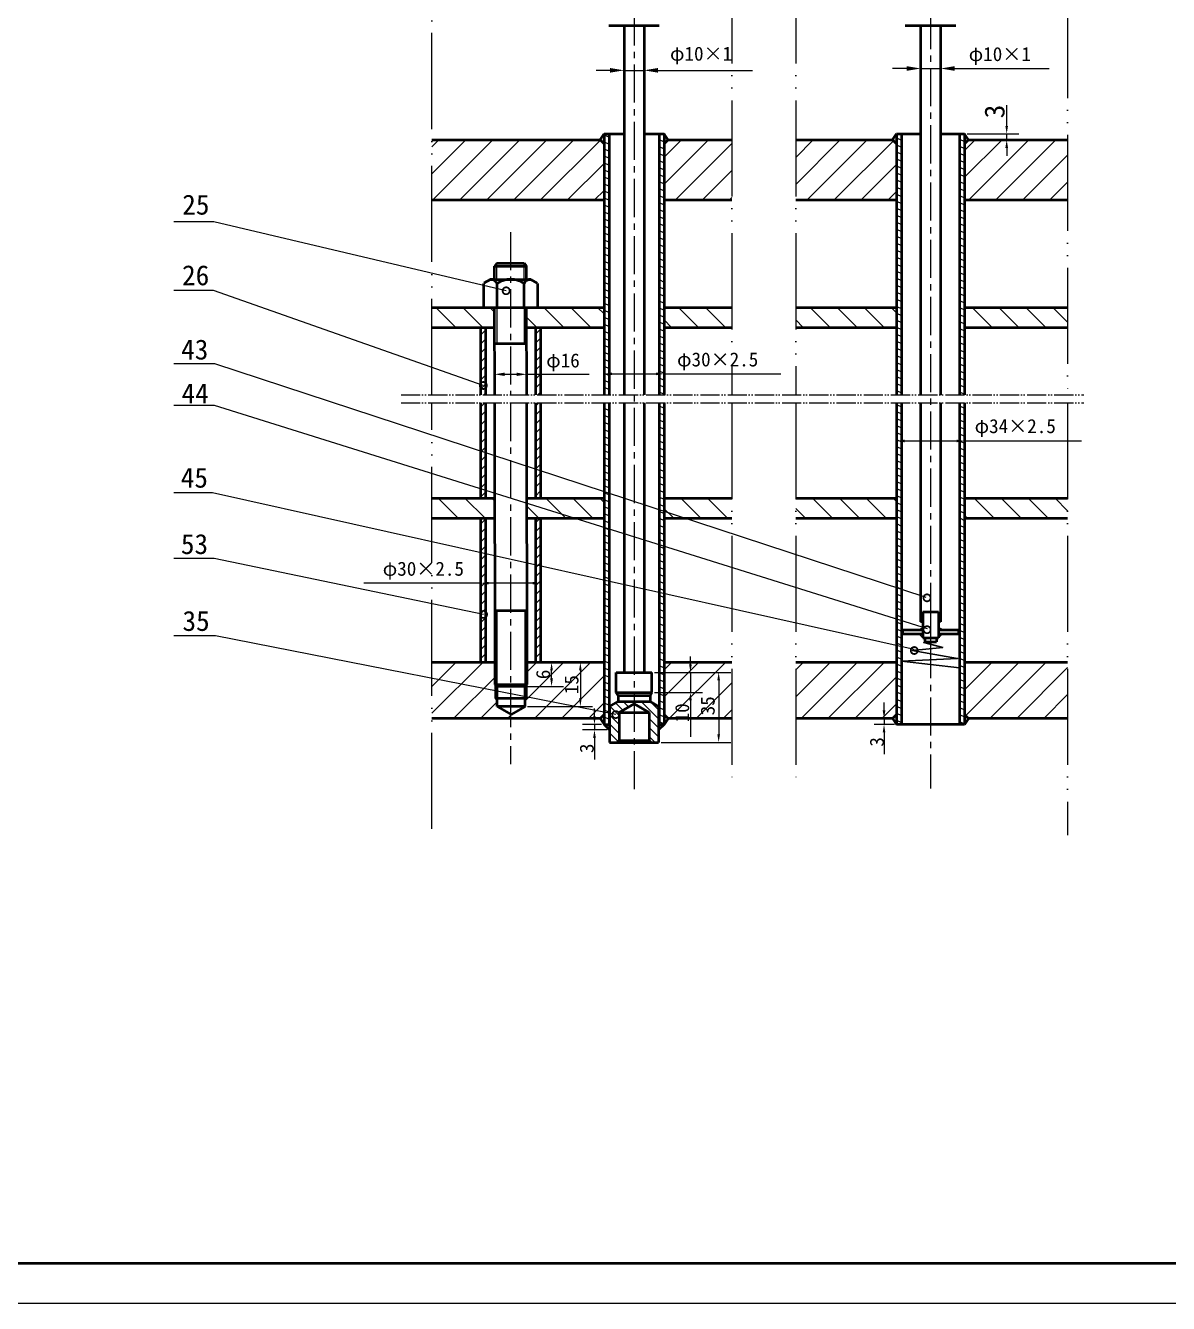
# Model space of a CAD drawing. Header units: millimetres. Extents: x 979 to 2168, y 348 to 1189.
# Drawn here: x 1370.2 to 1655.8, y 348.5 to 667.6 of the extents above; entities that cross this region are included whole.
import ezdxf

# ---------------------------------------------------------------- set-up
doc = ezdxf.new("R2010")
doc.units = ezdxf.units.MM
doc.linetypes.add('ACAD_ISO05W100', pattern=[33, 24, -3, 0, -3, 0, -3])
doc.linetypes.add('CENTER2', pattern=[28.575, 19.05, -3.175, 3.175, -3.175])
for name, color, linetype in [('剖面线', 4, 'Continuous'), ('引线', 6, 'Continuous'), ('标注线', 3, 'Continuous'), ('点画线', 1, 'CENTER2')]:
    doc.layers.add(name, color=color, linetype=linetype)
for name, color, linetype, lineweight in [('打断线', 7, 'ACAD_ISO05W100', 25), ('焊接', 2, 'Continuous', 25), ('粗实线', 5, 'Continuous', 50), ('细实线', 7, 'Continuous', 25), ('螺栓', 7, 'Continuous', 30)]:
    doc.layers.add(name, color=color, linetype=linetype, lineweight=lineweight)
doc.styles.get("Standard").update_dxf_attribs({"font": 'SIMFANG.TTF', "height": 5})
doc.dimstyles.new('小尺寸标注', dxfattribs={"dimtxt": 3, "dimasz": 3.5, "dimexe": 3, "dimexo": 0.625, "dimtad": 1, "dimtxsty": 'Standard', "dimcen": 2.5, "dimadec": 0, "dimazin": 0, "dimtfac": 1, "dimtmove": 0, "dimatfit": 3, "dimfxl": 0, "dimarcsym": 0})
pattern_1 = [(155, (1057.5032, -260.4723), (-0.6709065, -1.4387636), [])]
pattern_2 = [(45, (1057.5032, -260.4723), (-1.122532, 1.122532), [])]

# ---------------------------------------------------------------- blocks, each defined once
blk = doc.blocks.new('_DotSmall')
at = {"color": 0, "linetype": 'ByBlock', "const_width": 0.5}
blk.add_lwpolyline([(-0.0625, 0, 1), (0.0625, 0, 1)], format="xyb", close=True, dxfattribs=at)
blk = doc.blocks.new('*D2')
at = {"layer": 'Defpoints', "color": 0, "ltscale": 0.2}
for p in [(1604.82, 640.56), (1605.82, 639.06), (1615.34, 640.56)]:
    blk.add_point(p, dxfattribs=at)
at = {"layer": '标注线', "color": 0, "lineweight": -2, "ltscale": 0.2}
for p, q in [((1615.34, 642.56), (1615.34, 647.72)), ((1605.44, 640.56), (1618.34, 640.56)), ((1606.44, 639.06), (1618.34, 639.06)), ((1615.34, 639.06), (1615.34, 640.56)), ((1615.34, 637.06), (1615.34, 635.06))]:
    blk.add_line(p, q, dxfattribs=at)
at = {"layer": '标注线', "color": 0, "ltscale": 0.2}
for points in [[(1615.01, 642.56), (1615.67, 642.56), (1615.34, 640.56)], [(1615.01, 637.06), (1615.67, 637.06), (1615.34, 639.06)]]:
    blk.add_solid(points, dxfattribs=at)
at = {"layer": '标注线', "color": 0, "ltscale": 0.2, "insert": (1612.34, 646.14), "char_height": 5, "attachment_point": 5, "rotation": 90}
blk.add_mtext('3', dxfattribs=at)

msp = doc.modelspace()

# ---------------------------------------------------------------- hatches: boundary and pattern name
at = {"layer": '剖面线', "ltscale": 0.2}
h = msp.add_hatch(dxfattribs=at)
h.set_pattern_fill('ANSI31', color=256, scale=0.5, angle=110, style=0)
h.set_pattern_definition(pattern_1)
h.paths.add_polyline_path([(1516.011, 640.559), (1514.761, 640.559), (1514.761, 592.225), (1516.011, 592.225)])
h = msp.add_hatch(dxfattribs=at)
h.set_pattern_fill('ANSI31', color=256, scale=0.5, angle=110, style=0)
h.set_pattern_definition(pattern_1)
h.paths.add_polyline_path([(1529.761, 640.559), (1528.511, 640.559), (1528.511, 592.225), (1529.761, 592.225)])
h = msp.add_hatch(dxfattribs=at)
h.set_pattern_fill('ANSI31', color=256, scale=0.5, angle=110, style=0)
h.set_pattern_definition(pattern_1)
h.paths.add_polyline_path([(1589.069, 640.559), (1587.819, 640.559), (1587.819, 597.225), (1589.069, 597.225)])
h.paths.add_polyline_path([(1604.819, 640.559), (1603.569, 640.559), (1603.569, 597.225), (1604.819, 597.225)])
h = msp.add_hatch(dxfattribs=at)
h.set_pattern_fill('ANSI31', color=256, scale=0.5, angle=110, style=0)
h.set_pattern_definition(pattern_1)
h.paths.add_polyline_path([(1589.069, 573.364), (1587.819, 573.364), (1587.819, 544.543), (1589.069, 544.543)])
h.paths.add_polyline_path([(1587.819, 575.364), (1589.069, 575.364), (1589.069, 597.225), (1587.819, 597.225)])
h.paths.add_polyline_path([(1603.569, 575.364), (1604.819, 575.364), (1604.819, 597.225), (1603.569, 597.225)])
h.paths.add_polyline_path([(1604.819, 573.364), (1603.569, 573.364), (1603.569, 544.543), (1604.819, 544.543)])
h = msp.add_hatch(dxfattribs=at)
h.set_pattern_fill('ANSI31', color=256, scale=0.5, style=0)
h.set_pattern_definition(pattern_2)
h.paths.add_polyline_path([(1485.155, 573.364), (1483.905, 573.364), (1483.905, 549.543), (1485.155, 549.543)])
h.paths.add_polyline_path([(1483.905, 575.364), (1485.155, 575.364), (1485.155, 592.225), (1483.905, 592.225)])
h = msp.add_hatch(dxfattribs=at)
h.set_pattern_fill('ANSI31', color=256, scale=0.5, style=0)
h.set_pattern_definition(pattern_2)
h.paths.add_polyline_path([(1498.905, 573.364), (1497.655, 573.364), (1497.655, 549.543), (1498.905, 549.543)])
h.paths.add_polyline_path([(1497.655, 575.364), (1498.905, 575.364), (1498.905, 592.225), (1497.655, 592.225)])
h = msp.add_hatch(dxfattribs=at)
h.set_pattern_fill('ANSI31', color=256, scale=0.5, angle=110, style=0)
h.set_pattern_definition(pattern_1)
h.paths.add_polyline_path([(1514.761, 575.364), (1516.011, 575.364), (1516.011, 592.225), (1514.761, 592.225)])
h.paths.add_polyline_path([(1516.011, 573.364), (1514.761, 573.364), (1514.761, 549.543), (1516.011, 549.543)])
h = msp.add_hatch(dxfattribs=at)
h.set_pattern_fill('ANSI31', color=256, scale=0.5, angle=110, style=0)
h.set_pattern_definition(pattern_1)
h.paths.add_polyline_path([(1529.761, 573.364), (1528.511, 573.364), (1528.511, 549.543), (1529.761, 549.543)])
h.paths.add_polyline_path([(1528.511, 575.364), (1529.761, 575.364), (1529.761, 592.225), (1528.511, 592.225)])
h = msp.add_hatch(dxfattribs=at)
h.set_pattern_fill('ANSI31', color=256, scale=0.5, angle=110, style=0)
h.set_pattern_definition(pattern_1)
h.paths.add_polyline_path([(1516.011, 549.543), (1514.761, 549.543), (1514.761, 493.058), (1516.011, 493.058)])
h.paths.add_polyline_path([(1529.761, 549.543), (1528.511, 549.543), (1528.511, 493.058), (1529.761, 493.058)])
h = msp.add_hatch(dxfattribs=at)
h.set_pattern_fill('ANSI31', color=256, scale=0.5, style=0)
h.set_pattern_definition(pattern_2)
h.paths.add_polyline_path([(1485.155, 544.543), (1483.905, 544.543), (1483.905, 508.558), (1485.155, 508.558)])
h = msp.add_hatch(dxfattribs=at)
h.set_pattern_fill('ANSI31', color=256, scale=0.5, style=0)
h.set_pattern_definition(pattern_2)
h.paths.add_polyline_path([(1498.905, 544.543), (1497.655, 544.543), (1497.655, 508.558), (1498.905, 508.558)])
h = msp.add_hatch(dxfattribs=at)
h.set_pattern_fill('ANSI31', color=256, scale=0.5, angle=110, style=0)
h.set_pattern_definition(pattern_1)
h.paths.add_polyline_path([(1589.069, 544.543), (1587.819, 544.543), (1587.819, 493.058), (1589.069, 493.058), (1589.069, 508.858), (1589.062, 508.858), (1589.069, 508.859)])
h.paths.add_polyline_path([(1604.819, 544.543), (1603.569, 544.543), (1603.569, 493.058), (1604.819, 493.058)])
at = {"layer": '剖面线'}
h = msp.add_hatch(dxfattribs=at)
h.set_pattern_fill('ANSI31', color=256, scale=0.5, angle=90, style=0)
h.set_pattern_definition([(135, (1135.6543, -197.1972), (-1.122532, -1.122532), [])])
h.paths.add_polyline_path([(1528.386, 497.567), (1526.261, 498.794), (1522.261, 498.794), (1522.261, 498.232), (1526.011, 496.067), (1526.011, 489.067), (1526.511, 488.567), (1528.386, 488.567)])
h.paths.add_polyline_path([(1522.261, 498.232), (1522.261, 498.794), (1518.261, 498.794), (1516.136, 497.567), (1516.136, 488.567), (1518.011, 488.567), (1518.511, 489.067), (1518.511, 496.067)])
at = {"layer": '焊接'}
h = msp.add_hatch(color=256, dxfattribs=at)
h.paths.add_polyline_path([(1514.761, 640.559), (1513.761, 639.059), (1514.761, 638.059)])
h.paths.add_polyline_path([(1529.761, 640.559), (1529.761, 638.059), (1530.761, 639.059)])
h = msp.add_hatch(color=256, dxfattribs=at)
h.paths.add_polyline_path([(1587.819, 640.559), (1586.819, 639.059), (1587.819, 638.059)])
h.paths.add_polyline_path([(1604.819, 640.559), (1604.819, 638.059), (1605.819, 639.059)])
h = msp.add_hatch(color=256, dxfattribs=at)
h.paths.add_polyline_path([(1594.369, 516.724), (1594.369, 517.301), (1593.369, 516.724)])
h.paths.add_polyline_path([(1599.269, 516.724), (1598.269, 517.301), (1598.269, 516.724)])
h.paths.add_polyline_path([(1599.269, 515.724), (1598.269, 515.724), (1598.269, 514.724)])
h.paths.add_polyline_path([(1594.369, 514.724), (1594.369, 515.724), (1593.369, 515.724)])
h = msp.add_hatch(color=256, dxfattribs=at)
h.paths.add_polyline_path([(1594.369, 518.724), (1593.819, 518.724), (1594.369, 518.407)])
h.paths.add_polyline_path([(1598.819, 518.724), (1598.269, 518.724), (1598.269, 518.407)])
h = msp.add_hatch(color=256, dxfattribs=at)
h.paths.add_polyline_path([(1514.761, 495.558), (1513.761, 494.558), (1514.761, 493.058)])
h.paths.add_polyline_path([(1530.761, 494.558), (1529.761, 495.558), (1529.761, 493.058)])
h = msp.add_hatch(color=256, dxfattribs=at)
h.paths.add_polyline_path([(1587.819, 495.558), (1586.819, 494.558), (1587.819, 493.058)])
h.paths.add_polyline_path([(1605.819, 494.558), (1604.819, 495.558), (1604.819, 493.058)])
h = msp.add_hatch(color=256, dxfattribs=at)
h.paths.add_polyline_path([(1516.136, 493.058), (1516.011, 493.058), (1514.761, 493.058), (1516.136, 491.683)])
h.paths.add_polyline_path([(1529.761, 493.058), (1528.511, 493.058), (1528.386, 493.058), (1528.386, 491.683)])

# ---------------------------------------------------------------- linework, layer by layer
for p, q in [((1488.01, 604.225), (1488.006, 608.225)), ((1494.81, 604.225), (1494.806, 608.225)), ((1488.019, 588.225), (1488.018, 597.225)), ((1494.81, 597.225), (1494.81, 588.225)), ((1488.027, 502.558), (1488.025, 521.5)), ((1495.026, 502.558), (1495.026, 521.5)), ((1593.369, 516.724), (1594.369, 517.301)), ((1599.269, 516.724), (1598.269, 517.301)), ((1593.369, 515.724), (1594.369, 514.724)), ((1599.269, 515.724), (1598.269, 514.724)), ((1487.529, 499.558), (1487.525, 503.059)), ((1495.529, 499.558), (1495.525, 503.058))]:
    msp.add_line(p, q)
at = {"lineweight": 50}
for p, q in [((1594.369, 514.724), (1594.869, 514.724)), ((1597.769, 514.724), (1598.269, 514.724))]:
    msp.add_line(p, q, dxfattribs=at)
at = {"layer": 'Defpoints', "color": 1, "linetype": 'ACAD_ISO05W100', "ltscale": 0.2}
for p, q in [((1464.037, 575.364), (1634.655, 575.364)), ((1464.037, 573.364), (1634.655, 573.364))]:
    msp.add_line(p, q, dxfattribs=at)
at = {"layer": '剖面线'}
for p, q in [((1471.732, 630.55), (1480.241, 639.059)), ((1471.732, 637.285), (1473.506, 639.059)), ((1471.976, 624.059), (1486.976, 639.059)), ((1478.712, 624.059), (1493.712, 639.059)), ((1485.447, 624.059), (1500.447, 639.059)), ((1492.182, 624.059), (1507.182, 639.059)), ((1498.917, 624.059), (1513.839, 638.98)), ((1529.761, 627.962), (1540.858, 639.059)), ((1529.761, 634.697), (1534.123, 639.059)), ((1562.627, 627.923), (1573.763, 639.059)), ((1562.627, 634.658), (1567.027, 639.059)), ((1565.498, 624.059), (1580.498, 639.059)), ((1572.233, 624.059), (1587.026, 638.852)), ((1604.819, 629.704), (1614.174, 639.059)), ((1604.819, 636.439), (1607.439, 639.059)), ((1605.909, 624.059), (1620.909, 639.059)), ((1612.644, 624.059), (1627.644, 639.059)), ((1532.593, 624.059), (1546.663, 638.129)), ((1619.379, 624.059), (1630.558, 635.237)), ((1505.652, 624.059), (1514.761, 633.167)), ((1578.968, 624.059), (1587.819, 632.909)), ((1539.328, 624.059), (1546.663, 631.394)), ((1512.388, 624.059), (1514.761, 626.432)), ((1585.703, 624.059), (1587.819, 626.174)), ((1626.115, 624.059), (1630.558, 628.502)), ((1546.063, 624.059), (1546.663, 624.658)), ((1477.744, 592.225), (1472.744, 597.225)), ((1484.48, 592.225), (1479.48, 597.225)), ((1487.419, 596.021), (1486.215, 597.225)), ((1504.685, 592.225), (1499.685, 597.225)), ((1511.42, 592.225), (1506.42, 597.225)), ((1514.761, 595.62), (1513.156, 597.225)), ((1538.361, 592.225), (1533.361, 597.225)), ((1545.096, 592.225), (1540.096, 597.225)), ((1571.266, 592.225), (1566.266, 597.225)), ((1578.001, 592.225), (1573.001, 597.225)), ((1584.736, 592.225), (1579.736, 597.225)), ((1587.819, 595.878), (1586.471, 597.225)), ((1611.677, 592.225), (1606.677, 597.225)), ((1618.412, 592.225), (1613.412, 597.225)), ((1625.147, 592.225), (1620.147, 597.225)), ((1630.558, 593.55), (1626.883, 597.225)), ((1497.95, 592.225), (1495.421, 594.754)), ((1531.626, 592.225), (1529.761, 594.09)), ((1564.531, 592.225), (1562.627, 594.129)), ((1604.942, 592.225), (1604.819, 592.348)), ((1478.28, 544.543), (1473.28, 549.543)), ((1485.015, 544.543), (1480.015, 549.543)), ((1487.473, 548.821), (1486.75, 549.543)), ((1505.221, 544.543), (1500.221, 549.543)), ((1511.956, 544.543), (1506.956, 549.543)), ((1514.761, 548.473), (1513.691, 549.543)), ((1538.897, 544.543), (1533.897, 549.543)), ((1545.632, 544.543), (1540.632, 549.543)), ((1571.802, 544.543), (1566.802, 549.543)), ((1578.537, 544.543), (1573.537, 549.543)), ((1585.272, 544.543), (1580.272, 549.543)), ((1587.819, 548.731), (1587.007, 549.543)), ((1612.213, 544.543), (1607.213, 549.543)), ((1618.948, 544.543), (1613.948, 549.543)), ((1625.683, 544.543), (1620.683, 549.543)), ((1630.558, 546.403), (1627.418, 549.543)), ((1498.486, 544.543), (1495.474, 547.554)), ((1532.162, 544.543), (1529.761, 546.944)), ((1565.066, 544.543), (1562.627, 546.982)), ((1605.478, 544.543), (1604.819, 545.202)), ((1471.732, 495.846), (1484.445, 508.558)), ((1471.732, 502.581), (1477.71, 508.558)), ((1495.026, 498.934), (1504.65, 508.558)), ((1495.521, 506.165), (1497.915, 508.558)), ((1497.385, 494.558), (1511.385, 508.558)), ((1529.761, 499.993), (1538.326, 508.558)), ((1529.761, 506.728), (1531.591, 508.558)), ((1531.061, 494.558), (1545.061, 508.558)), ((1562.627, 499.955), (1571.231, 508.558)), ((1562.627, 506.69), (1564.496, 508.558)), ((1563.966, 494.558), (1577.966, 508.558)), ((1570.701, 494.558), (1584.701, 508.558)), ((1604.819, 501.735), (1611.642, 508.558)), ((1604.819, 508.47), (1604.907, 508.558)), ((1605.098, 495.279), (1618.377, 508.558)), ((1611.113, 494.558), (1625.113, 508.558)), ((1477.18, 494.558), (1487.523, 504.901)), ((1504.121, 494.558), (1514.761, 505.198)), ((1577.437, 494.558), (1587.819, 504.941)), ((1617.848, 494.558), (1630.558, 507.269)), ((1537.797, 494.558), (1546.663, 503.425)), ((1483.915, 494.558), (1488.027, 498.67)), ((1510.856, 494.558), (1514.761, 498.463)), ((1584.172, 494.558), (1587.819, 498.205)), ((1624.583, 494.558), (1630.558, 500.533)), ((1490.65, 494.558), (1491.405, 495.313)), ((1491.405, 495.313), (1491.772, 495.68)), ((1544.532, 494.558), (1546.663, 496.69))]:
    msp.add_line(p, q, dxfattribs=at)
at = {"layer": '引线', "ltscale": 0.2}
for p, q in [((1417.277, 618.546), (1407.318, 618.546)), ((1490.293, 601.367), (1417.277, 618.546)), ((1417.219, 601.432), (1407.318, 601.432)), ((1484.595, 577.711), (1417.219, 601.432)), ((1417.533, 583.153), (1407.318, 583.153)), ((1595.23, 524.757), (1417.533, 583.153)), ((1417.473, 572.684), (1407.318, 572.684)), ((1595.519, 516.932), (1417.473, 572.684)), ((1416.943, 550.881), (1407.318, 550.881)), ((1592.242, 511.746), (1416.943, 550.881)), ((1417.322, 534.543), (1407.318, 534.543)), ((1484.655, 520.537), (1417.322, 534.543)), ((1417.695, 515.23), (1407.318, 515.23)), ((1517.688, 495.533), (1417.695, 515.23))]:
    msp.add_line(p, q, dxfattribs=at)
at = {"layer": '打断线'}
for p, q in [((1546.663, 715.32), (1546.663, 575.364)), ((1562.627, 715.32), (1562.627, 575.364)), ((1471.732, 575.364), (1471.732, 706.697)), ((1630.558, 706.697), (1630.558, 575.364)), ((1471.732, 467.002), (1471.732, 573.364)), ((1546.663, 573.364), (1546.663, 479.767)), ((1562.627, 573.364), (1562.627, 478.984)), ((1630.558, 573.364), (1630.558, 465.375))]:
    msp.add_line(p, q, dxfattribs=at)
at = {"layer": '标注线', "ltscale": 0.2}
for p, q in [((1519.761, 666.979), (1519.761, 653.419)), ((1524.761, 666.979), (1524.761, 653.419)), ((1593.819, 666.979), (1593.819, 653.88)), ((1598.819, 666.979), (1598.819, 653.88)), ((1516.261, 656.419), (1512.761, 656.419)), ((1519.761, 656.419), (1524.761, 656.419)), ((1528.261, 656.419), (1551.876, 656.419)), ((1590.319, 656.88), (1586.819, 656.88)), ((1593.819, 656.88), (1598.819, 656.88)), ((1602.319, 656.88), (1625.934, 656.88)), ((1514.761, 591.6), (1514.761, 577.619)), ((1529.761, 591.6), (1529.761, 577.619)), ((1487.405, 587.6), (1487.405, 577.504)), ((1495.428, 587.6), (1495.428, 577.504)), ((1489.905, 580.504), (1492.928, 580.504)), ((1495.428, 580.504), (1511.063, 580.504)), ((1516.761, 580.619), (1527.761, 580.619)), ((1529.761, 580.619), (1558.957, 580.619)), ((1587.819, 550.168), (1587.819, 566.362)), ((1604.819, 550.168), (1604.819, 566.362)), ((1589.819, 563.862), (1602.819, 563.862)), ((1604.819, 563.862), (1634.015, 563.862)), ((1483.905, 543.918), (1483.905, 525.347)), ((1498.905, 543.918), (1498.905, 525.347)), ((1483.905, 528.347), (1454.709, 528.347)), ((1496.905, 528.347), (1485.905, 528.347)), ((1496.144, 508.558), (1504.65, 508.558)), ((1496.144, 508.558), (1511.836, 508.558)), ((1536.341, 508.067), (1536.341, 510.067)), ((1501.65, 504.558), (1501.65, 506.558)), ((1508.836, 506.558), (1508.836, 499.558)), ((1527.332, 506.067), (1539.341, 506.067)), ((1527.332, 506.067), (1546.389, 506.067)), ((1536.341, 506.067), (1536.341, 501.067)), ((1495.651, 502.558), (1504.65, 502.558)), ((1527.332, 501.067), (1539.341, 501.067)), ((1543.389, 504.067), (1543.389, 490.567)), ((1536.341, 499.067), (1536.341, 490.007)), ((1584.699, 496.558), (1584.699, 498.558)), ((1495.651, 497.558), (1511.836, 497.558)), ((1512.363, 495.058), (1512.363, 497.058)), ((1514.136, 493.058), (1509.363, 493.058)), ((1515.511, 491.683), (1509.363, 491.683)), ((1512.363, 493.058), (1512.363, 491.683)), ((1586.319, 494.558), (1582.199, 494.558)), ((1587.319, 493.058), (1582.199, 493.058)), ((1584.699, 494.558), (1584.699, 493.058)), ((1512.363, 489.683), (1512.363, 484.271)), ((1529.011, 488.567), (1546.389, 488.567)), ((1584.699, 491.058), (1584.699, 485.646))]:
    msp.add_line(p, q, dxfattribs=at)
for points in [[(1590.319, 657.464), (1590.319, 656.297), (1593.819, 656.88)], [(1602.319, 657.464), (1602.319, 656.297), (1598.819, 656.88)], [(1516.261, 657.003), (1516.261, 655.836), (1519.761, 656.419)], [(1528.261, 657.003), (1528.261, 655.836), (1524.761, 656.419)], [(1489.905, 580.921), (1489.905, 580.087), (1487.405, 580.504)], [(1492.928, 580.921), (1492.928, 580.087), (1495.428, 580.504)], [(1516.761, 580.953), (1516.761, 580.286), (1514.761, 580.619)], [(1527.761, 580.953), (1527.761, 580.286), (1529.761, 580.619)], [(1589.819, 564.195), (1589.819, 563.529), (1587.819, 563.862)], [(1602.819, 564.195), (1602.819, 563.529), (1604.819, 563.862)], [(1485.905, 528.68), (1485.905, 528.013), (1483.905, 528.347)], [(1496.905, 528.68), (1496.905, 528.013), (1498.905, 528.347)], [(1501.317, 506.558), (1501.984, 506.558), (1501.65, 508.558)], [(1508.503, 506.558), (1509.169, 506.558), (1508.836, 508.558)], [(1536.007, 508.067), (1536.674, 508.067), (1536.341, 506.067)], [(1501.317, 504.558), (1501.984, 504.558), (1501.65, 502.558)], [(1543.055, 504.067), (1543.722, 504.067), (1543.389, 506.067)], [(1536.007, 499.067), (1536.674, 499.067), (1536.341, 501.067)], [(1508.503, 499.558), (1509.169, 499.558), (1508.836, 497.558)], [(1512.03, 495.058), (1512.696, 495.058), (1512.363, 493.058)], [(1584.366, 496.558), (1585.032, 496.558), (1584.699, 494.558)], [(1512.03, 489.683), (1512.696, 489.683), (1512.363, 491.683)], [(1584.366, 491.058), (1585.032, 491.058), (1584.699, 493.058)], [(1543.055, 490.567), (1543.722, 490.567), (1543.389, 488.567)]]:
    msp.add_solid(points, dxfattribs=at)
at = {"layer": '点画线', "ltscale": 0.5}
for p, q in [((1522.261, 743.602), (1522.261, 475.605)), ((1596.319, 742.706), (1596.319, 477.027)), ((1491.405, 616.041), (1491.405, 575.364)), ((1491.405, 573.364), (1491.405, 483.12))]:
    msp.add_line(p, q, dxfattribs=at)
at = {"layer": '点画线'}
msp.add_line((1596.319, 528.155), (1596.319, 505.172), dxfattribs=at)
at = {"layer": '粗实线'}
for p, q in [((1515.961, 667.604), (1528.561, 667.604)), ((1515.961, 667.604), (1528.561, 667.604)), ((1590.019, 667.604), (1602.619, 667.604)), ((1471.732, 639.059), (1513.761, 639.059)), ((1513.761, 639.059), (1514.761, 640.559)), ((1514.761, 638.059), (1513.761, 639.059)), ((1514.761, 640.559), (1519.761, 640.559)), ((1514.761, 640.559), (1514.761, 575.364)), ((1516.011, 640.559), (1516.011, 575.364)), ((1524.761, 640.559), (1529.761, 640.559)), ((1528.511, 640.559), (1528.511, 575.364)), ((1530.761, 639.059), (1529.761, 640.559)), ((1529.761, 640.559), (1529.761, 575.364)), ((1529.761, 638.059), (1530.761, 639.059)), ((1530.761, 639.059), (1546.663, 639.059)), ((1562.627, 639.059), (1586.819, 639.059)), ((1586.819, 639.059), (1587.819, 640.559)), ((1587.819, 638.059), (1586.819, 639.059)), ((1587.819, 640.559), (1593.819, 640.559)), ((1587.819, 640.559), (1587.819, 575.364)), ((1589.069, 640.559), (1589.069, 575.364)), ((1598.819, 640.559), (1604.819, 640.559)), ((1603.569, 640.559), (1603.569, 575.364)), ((1605.819, 639.059), (1604.819, 640.559)), ((1604.819, 640.559), (1604.819, 575.364)), ((1604.819, 638.059), (1605.819, 639.059)), ((1605.819, 639.059), (1630.558, 639.059)), ((1471.732, 624.059), (1514.761, 624.059)), ((1529.761, 624.059), (1546.663, 624.059)), ((1562.627, 624.059), (1587.819, 624.059)), ((1604.819, 624.059), (1630.558, 624.059)), ((1484.718, 597.225), (1484.711, 603.225)), ((1486.386, 604.225), (1484.738, 603.274)), ((1486.386, 604.225), (1496.435, 604.225)), ((1488.068, 597.225), (1488.061, 603.225)), ((1494.768, 597.225), (1494.761, 603.225)), ((1496.435, 604.225), (1498.082, 603.274)), ((1498.11, 603.225), (1498.118, 597.225)), ((1471.732, 597.225), (1514.761, 597.225)), ((1484.718, 597.225), (1498.118, 597.225)), ((1529.761, 597.225), (1546.663, 597.225)), ((1562.627, 597.225), (1587.819, 597.225)), ((1604.819, 597.225), (1630.558, 597.225)), ((1471.732, 592.225), (1487.423, 592.225)), ((1483.905, 592.225), (1483.905, 575.364)), ((1485.155, 592.225), (1485.155, 575.364)), ((1495.423, 592.225), (1514.761, 592.225)), ((1497.655, 592.225), (1497.655, 575.364)), ((1498.905, 592.225), (1498.905, 575.364)), ((1529.761, 592.225), (1546.663, 592.225)), ((1562.627, 592.225), (1587.819, 592.225)), ((1604.819, 592.225), (1630.558, 592.225)), ((1483.905, 573.364), (1483.905, 549.543)), ((1485.155, 573.364), (1485.155, 549.543)), ((1497.655, 573.364), (1497.655, 549.543)), ((1498.905, 573.364), (1498.905, 549.543)), ((1514.761, 573.364), (1514.761, 493.058)), ((1516.011, 573.364), (1516.011, 493.058)), ((1528.511, 573.364), (1528.511, 493.058)), ((1529.761, 573.364), (1529.761, 493.058)), ((1587.819, 573.364), (1587.819, 493.058)), ((1589.069, 573.364), (1589.069, 493.058)), ((1603.569, 573.364), (1603.569, 493.058)), ((1604.819, 573.364), (1604.819, 493.058)), ((1471.732, 549.543), (1487.472, 549.543)), ((1495.472, 549.543), (1514.761, 549.543)), ((1529.761, 549.543), (1546.663, 549.543)), ((1562.627, 549.543), (1587.819, 549.543)), ((1604.819, 549.543), (1630.558, 549.543)), ((1471.732, 544.543), (1487.478, 544.543)), ((1483.905, 544.543), (1483.905, 508.558)), ((1485.155, 544.543), (1485.155, 508.558)), ((1495.478, 544.543), (1514.761, 544.543)), ((1497.655, 544.543), (1497.655, 508.558)), ((1498.905, 544.543), (1498.905, 508.558)), ((1529.761, 544.543), (1546.663, 544.543)), ((1562.627, 544.543), (1587.819, 544.543)), ((1604.819, 544.543), (1630.558, 544.543)), ((1487.519, 508.558), (1471.732, 508.558)), ((1514.761, 508.558), (1495.519, 508.558)), ((1546.663, 508.558), (1529.761, 508.558)), ((1587.819, 508.558), (1562.627, 508.558)), ((1630.558, 508.558), (1604.819, 508.558)), ((1517.814, 506.067), (1526.707, 506.067)), ((1517.814, 501.067), (1517.814, 506.067)), ((1526.707, 501.067), (1526.707, 506.067)), ((1517.814, 501.067), (1526.707, 501.067)), ((1518.261, 500.294), (1517.814, 501.067)), ((1526.261, 500.294), (1526.707, 501.067)), ((1516.136, 497.567), (1518.261, 498.794)), ((1518.261, 500.294), (1518.261, 498.794)), ((1518.261, 500.294), (1526.261, 500.294)), ((1518.261, 498.794), (1526.261, 498.794)), ((1518.511, 496.067), (1522.261, 498.232)), ((1526.011, 496.067), (1522.261, 498.232)), ((1526.261, 500.294), (1526.261, 498.794)), ((1528.386, 497.567), (1526.261, 498.794)), ((1514.761, 495.558), (1513.761, 494.558)), ((1516.136, 497.567), (1516.136, 488.567)), ((1518.511, 496.067), (1518.511, 489.067)), ((1518.511, 496.067), (1526.011, 496.067)), ((1526.011, 496.067), (1526.011, 489.067)), ((1528.386, 497.567), (1528.386, 488.567)), ((1529.761, 495.558), (1530.761, 494.558)), ((1587.819, 495.558), (1586.819, 494.558)), ((1604.819, 495.558), (1605.819, 494.558)), ((1513.761, 494.558), (1471.732, 494.558)), ((1513.761, 494.558), (1514.761, 493.058)), ((1514.761, 493.058), (1516.136, 491.683)), ((1514.761, 493.058), (1516.011, 493.058)), ((1516.011, 493.058), (1516.136, 493.058)), ((1528.511, 493.058), (1528.386, 493.058)), ((1529.761, 493.058), (1528.386, 491.683)), ((1528.511, 493.058), (1529.761, 493.058)), ((1530.761, 494.558), (1529.761, 493.058)), ((1546.663, 494.558), (1530.761, 494.558)), ((1586.819, 494.558), (1562.627, 494.558)), ((1586.819, 494.558), (1587.819, 493.058)), ((1604.819, 493.058), (1587.819, 493.058)), ((1605.819, 494.558), (1604.819, 493.058)), ((1630.558, 494.558), (1605.819, 494.558)), ((1516.136, 488.567), (1528.386, 488.567)), ((1518.011, 488.567), (1518.511, 489.067)), ((1518.511, 489.067), (1526.011, 489.067)), ((1526.511, 488.567), (1526.011, 489.067))]:
    msp.add_line(p, q, dxfattribs=at)
at = {"layer": '粗实线', "lineweight": 50}
msp.add_line((2157.735, 358.465), (1003.735, 358.465), dxfattribs=at)
at = {"layer": '粗实线'}
for centre, radius, start, end in [((1486.386, 602.322), 1.903, 28.32437, 90), ((1491.411, 598.114), 6.111, 56.75843, 123.24157), ((1496.435, 602.323), 1.902, 90, 151.69279)]:
    msp.add_arc(centre, radius, start, end, dxfattribs=at)
at = {"layer": '细实线'}
msp.add_line((2167.735, 348.465), (978.735, 348.465), dxfattribs=at)
at = {"layer": '螺栓', "lineweight": 50}
for p, q in [((1519.761, 667.604), (1519.761, 575.364)), ((1524.761, 667.604), (1524.761, 575.364)), ((1593.819, 667.604), (1593.819, 575.364)), ((1598.819, 667.604), (1598.819, 575.364)), ((1488.006, 608.225), (1487.406, 607.475)), ((1487.41, 604.225), (1487.406, 607.475)), ((1487.406, 607.475), (1495.406, 607.475)), ((1488.006, 608.225), (1494.806, 608.225)), ((1494.806, 608.225), (1495.406, 607.475)), ((1495.41, 604.225), (1495.406, 607.475)), ((1487.443, 575.364), (1487.418, 597.225)), ((1495.443, 575.364), (1495.418, 597.225)), ((1487.405, 588.225), (1495.428, 588.225)), ((1487.525, 503.059), (1487.445, 573.364)), ((1495.525, 503.058), (1495.445, 573.364)), ((1519.761, 573.364), (1519.761, 506.067)), ((1524.761, 573.364), (1524.761, 506.067)), ((1593.819, 573.364), (1593.819, 518.724)), ((1598.819, 573.364), (1598.819, 518.724)), ((1487.504, 521.5), (1495.504, 521.5)), ((1594.369, 521.224), (1594.369, 514.724)), ((1594.369, 521.224), (1598.269, 521.224)), ((1598.269, 521.224), (1598.269, 514.724)), ((1589.319, 516.724), (1589.319, 515.724)), ((1589.319, 516.724), (1594.369, 516.724)), ((1589.319, 515.724), (1594.369, 515.724)), ((1594.869, 514.724), (1597.769, 514.724)), ((1594.869, 514.724), (1594.869, 513.724)), ((1597.769, 514.724), (1597.769, 513.724)), ((1598.269, 516.724), (1603.319, 516.724)), ((1598.269, 515.724), (1603.319, 515.724)), ((1603.319, 516.724), (1603.319, 515.724)), ((1594.869, 513.724), (1597.769, 513.724)), ((1487.525, 503.059), (1495.525, 503.058)), ((1488.026, 502.558), (1487.525, 503.059)), ((1495.026, 502.558), (1488.026, 502.558)), ((1488.027, 497.558), (1488.027, 502.558)), ((1495.026, 502.558), (1495.525, 503.058)), ((1495.026, 497.558), (1495.026, 502.558)), ((1495.529, 499.558), (1487.529, 499.558)), ((1488.027, 497.558), (1491.526, 495.538)), ((1495.026, 497.558), (1488.027, 497.558)), ((1495.026, 497.558), (1491.526, 495.538))]:
    msp.add_line(p, q, dxfattribs=at)
at = {"layer": '螺栓'}
for p, q in [((1593.819, 518.724), (1594.369, 518.407)), ((1594.369, 518.724), (1593.819, 518.724)), ((1598.819, 518.724), (1598.269, 518.407)), ((1598.819, 518.724), (1598.269, 518.724)), ((1488.027, 497.558), (1491.405, 495.608))]:
    msp.add_line(p, q, dxfattribs=at)
msp.add_lwpolyline([(1603.569, 507.216), (1589.062, 508.858), (1603.068, 509.542), (1591.751, 511.516), (1599.356, 512.294), (1594.625, 513.491), (1596.319, 513.724)], dxfattribs=at)

# ---------------------------------------------------------------- block references
at = {"layer": '引线', "ltscale": 0.2, "yscale": 3.5, "zscale": 3.5}
for p, xscale, rotation in [((1490.293, 601.367), 3.500000000000036, 346.7601262153541), ((1484.595, 577.711), 3.499999999999942, 340.6050318528287), ((1595.437, 524.686), 3.499999999999995, 341.2196594500875), ((1484.655, 520.537), 3.500000000000003, 348.2499901541375), ((1595.451, 516.724), 3.500000000000008, 341.9791902138043), ((1592.25, 511.527), 3.500000000000024, 346.917154219309), ((1517.688, 495.533), 3.500000000000073, 348.8558482147529)]:
    msp.add_blockref('_DotSmall', p, dxfattribs=dict(at, xscale=xscale, rotation=rotation))

# ---------------------------------------------------------------- texts
at = {"layer": '引线', "ltscale": 0.2, "char_height": 5, "attachment_point": 1}
for s, insert, width in [('25', (1409.381, 625.385), 8.49792), ('26', (1409.331, 607.749), 9.06445), ('43', (1409.098, 589.201), 8.158), ('44', (1409.205, 578.227), 9.41481), ('45', (1409.007, 557.198), 8.74233), ('53', (1409.038, 540.618), 7.98434), ('35', (1409.437, 521.423), 7.58512)]:
    msp.add_mtext(s, dxfattribs=dict(at, insert=insert, width=width))
at = {"layer": '标注线', "ltscale": 0.2, "char_height": 3.5, "attachment_point": 5}
for s, insert in [('φ{\\f@FangSong_GB2312|b0|i0|c134|p49;10}×{\\f@FangSong_GB2312|b0|i0|c134|p49;1}', (1538.998, 660.108)), ('φ10×1', (1613.62, 660.005)), ('φ{\\f@FangSong_GB2312|b0|i0|c134|p49;16}', (1504.496, 583.504)), ('φ{\\f@FangSong_GB2312|b0|i0|c134|p49;30}×{\\f@FangSong_GB2312|b0|i0|c134|p49;2.5}', (1543.139, 583.744)), ('φ{\\f@FangSong_GB2312|b0|i0|c134|p49;34}×{\\f@FangSong_GB2312|b0|i0|c134|p49;2.5}', (1617.478, 567.096)), ('φ{\\f@FangSong_GB2312|b0|i0|c134|p49;30}×{\\f@FangSong_GB2312|b0|i0|c134|p49;2.5}', (1469.615, 531.472))]:
    msp.add_mtext(s, dxfattribs=dict(at, insert=insert))
at = {"layer": '标注线', "ltscale": 0.2, "char_height": 3.5, "attachment_point": 5, "rotation": 90}
for s, insert in [('6', (1499.533, 505.558)), ('15', (1506.637, 503.003)), ('10', (1534.296, 495.965)), ('35', (1540.669, 497.722)), ('3', (1582.929, 488.706)), ('3', (1510.461, 487.105))]:
    msp.add_mtext(s, dxfattribs=dict(at, insert=insert))

# ---------------------------------------------------------------- dimensions: what is measured, and where the dimension line sits
at = {"layer": '标注线', "ltscale": 0.2}
dim = msp.add_linear_dim(base=(1615.341, 640.559), p1=(1605.819, 639.059), p2=(1604.819, 640.559), angle=90, text='3', dimstyle='小尺寸标注', override={"dimtxt": 2.5, "dimasz": 2, "dimgap": 0.5}, dxfattribs=at)
dim.commit()
dim.dimension.update_dxf_attribs({"geometry": '*D2', "text_midpoint": (1612.341, 646.14)})

doc.saveas('drawing.dxf')
